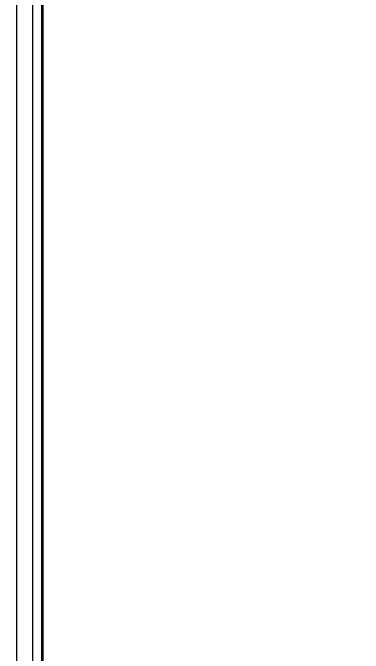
# Model space of a CAD drawing. Header units: metres. Extents: x -101133.8 to -101066.7, y -24899.3 to -24824.7.
# Drawn here: x -101102.5266 to -101102.4441, y -24833.5643 to -24833.4136 of the extents above; entities that cross this region are included whole.
import ezdxf

# ---------------------------------------------------------------- set-up
doc = ezdxf.new("R2010")
doc.units = ezdxf.units.M
doc.header["$LTSCALE"] = 0.2
doc.header["$PDSIZE"] = -5
doc.layers.add('CMT-COTATION DIVERS', color=1, linetype='Continuous')
doc.layers.add('CMT-CVC-MATERIEL', color=30, linetype='Continuous')
doc.styles.get("Standard").update_dxf_attribs({"font": 'arial.ttf'})
doc.dimstyles.get("Standard").update_dxf_attribs({"dimtxt": 0.18, "dimasz": 0.18, "dimexe": 0.18, "dimexo": 0.0625, "dimgap": 0.09, "dimtad": 0, "dimtih": 1, "dimtoh": 1, "dimdec": 4, "dimzin": 0, "dimdsep": 46, "dimtxsty": 'Standard', "dimcen": 0.09, "dimadec": 0, "dimazin": 0, "dimtfac": 1, "dimtdec": 4, "dimtofl": 0, "dimtmove": 0, "dimatfit": 3, "dimfxl": 1, "dimtolj": 1, "dimtzin": 0, "dimarcsym": 0})

# ---------------------------------------------------------------- blocks, each defined once
blk = doc.blocks.new('Cassette 600x600')
at = {"linetype": 'Continuous', "lineweight": 13}
for p, q in [((-19987.53, -45.76), (-20573.93, -45.76)), ((-20573.93, -49.58), (-19987.53, -49.58)), ((-19987.53, -51.6), (-20573.93, -51.6)), ((-20573.93, -51.99), (-19987.53, -51.99))]:
    blk.add_line(p, q, dxfattribs=at)
blk = doc.blocks.new('COT-45')
at = {"color": 0}
for p, q in [((0, -1), (0, 1)), ((-1, 0), (1, 0))]:
    blk.add_line(p, q, dxfattribs=at)
at = {"color": 0, "const_width": 0.4}
blk.add_lwpolyline([(-0.4419, -0.4419), (0.4419, 0.4419)], dxfattribs=at)
blk = doc.blocks.new('*D87')
at = {"layer": 'CMT-COTATION DIVERS', "color": 0, "lineweight": -2}
for p, q in [((-101106.43591, -24831.69678), (-101106.43591, -24834.83079)), ((-101102.46909, -24834.01305), (-101102.46909, -24834.83079)), ((-101106.41091, -24834.78079), (-101102.49409, -24834.78079))]:
    blk.add_line(p, q, dxfattribs=at)
at = {"layer": 'Defpoints', "color": 0, "lineweight": 15}
for p in [(-101106.43591, -24831.66678), (-101102.46909, -24833.98305), (-101102.46909, -24834.78079)]:
    blk.add_point(p, dxfattribs=at)
at = {"layer": 'CMT-COTATION DIVERS', "color": 0, "lineweight": -2, "xscale": 0.025, "yscale": 0.025, "zscale": 0.025, "rotation": 180}
blk.add_blockref('COT-45', (-101106.43591, -24834.78079), dxfattribs=at)
at = {"layer": 'CMT-COTATION DIVERS', "color": 0, "lineweight": -2, "xscale": 0.025, "yscale": 0.025, "zscale": 0.025}
blk.add_blockref('COT-45', (-101102.46909, -24834.78079), dxfattribs=at)
at = {"layer": 'CMT-COTATION DIVERS', "color": 0, "lineweight": 15, "insert": (-101104.4525, -24834.70497), "char_height": 0.075, "attachment_point": 5}
blk.add_mtext('\\A1;397', dxfattribs=at)

msp = doc.modelspace()

# ---------------------------------------------------------------- block references
at = {"layer": 'CMT-CVC-MATERIEL', "xscale": 0.001, "yscale": 0.001, "zscale": 0.001, "rotation": 90}
msp.add_blockref('Cassette 600x600', (-101102.57148, -24813.3368), dxfattribs=at)

# ---------------------------------------------------------------- dimensions: what is measured, and where the dimension line sits
at = {"layer": 'CMT-COTATION DIVERS', "lineweight": 15}
dim = msp.add_linear_dim(base=(-101102.46909, -24834.78079), p1=(-101106.43591, -24831.66678), p2=(-101102.46909, -24833.98305), dimstyle='Standard', override={"dimscale": 0.05, "dimtxt": 1.5, "dimasz": 0.5, "dimexe": 1, "dimexo": 0.6, "dimgap": 0.75, "dimtad": 1, "dimtih": 0, "dimtoh": 0, "dimdec": 0, "dimlfac": 100, "dimblk": 'COT-45', "dimcen": 0, "dimadec": 2, "dimazin": 2, "dimtdec": 2, "dimtix": 1, "dimtmove": 1, "dimfrac": 1}, dxfattribs=at)
dim.commit()
dim.dimension.update_dxf_attribs({"geometry": '*D87', "text_midpoint": (-101104.4525, -24834.70497)})

doc.saveas('drawing.dxf')
